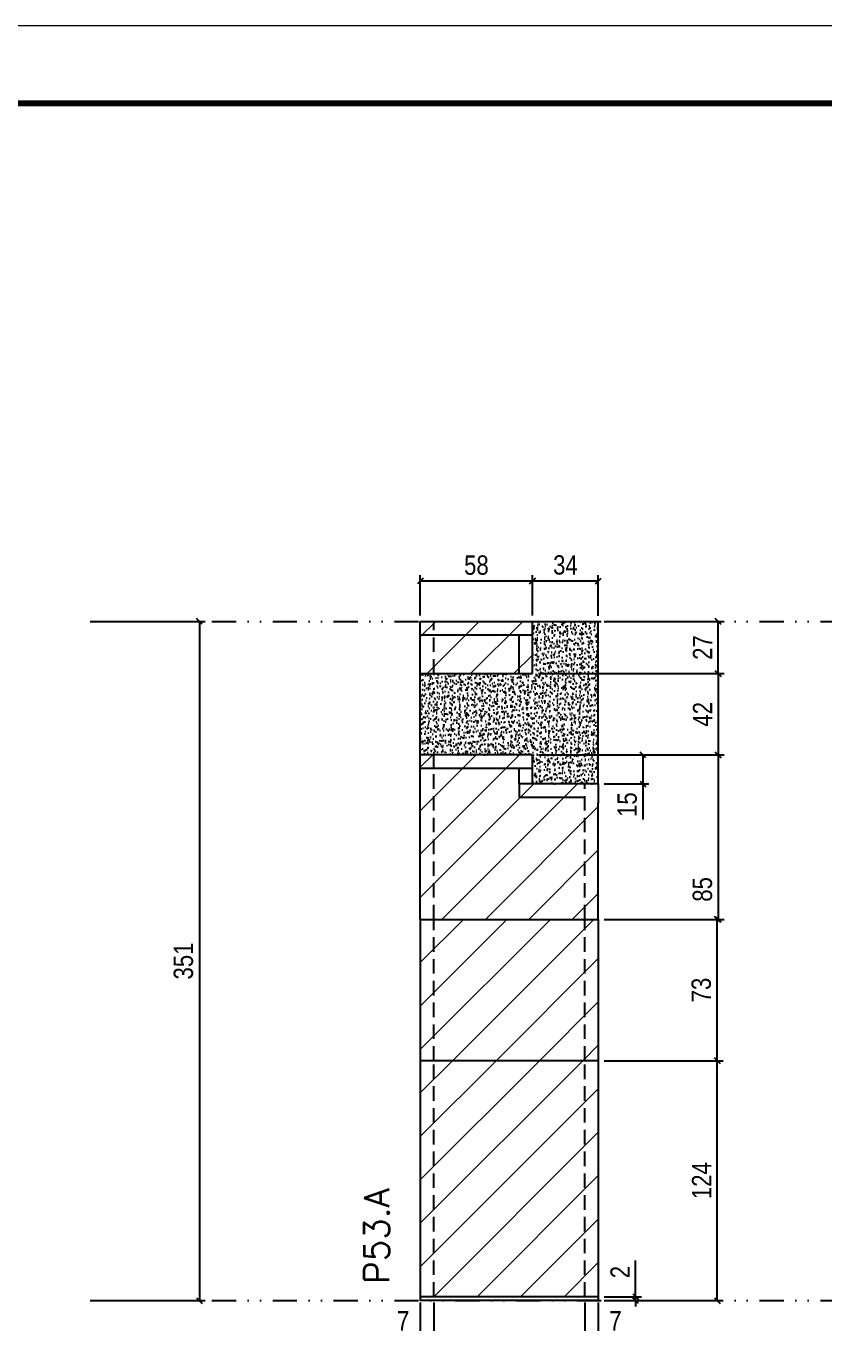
# Model space of a CAD drawing. Extents: x 28748 to 35002, y 14885 to 43501.
# Drawn here: x 32333 to 32746, y 33642 to 34312 of the extents above; entities that cross this region are included whole.
import ezdxf

# ---------------------------------------------------------------- set-up
doc = ezdxf.new("R2010")
doc.units = 0
for name, pattern in [('DASHED', [0.75, 0.5, -0.25]), ('DIVIDE2', [0.625, 0.25, -0.125, 0, -0.125, 0, -0.125]), ('HIDDEN', [0.375, 0.25, -0.125])]:
    doc.linetypes.add(name, pattern=pattern)
for name, color, linetype in [('COTA', 241, 'Continuous'), ('Nível', 160, 'Continuous'), ('Painéis', 200, 'Continuous'), ('Romaneio', 10, 'Continuous'), ('SARR_2.2x7', 40, 'Continuous'), ('Sarrafo de Pressão', 42, 'HIDDEN')]:
    doc.layers.add(name, color=color, linetype=linetype)
for name, color, linetype, lineweight in [('Folhas', 255, 'Continuous', 9), ('Hachura', 251, 'Continuous', 9), ('SARRAFO DE PRESSAO', 251, 'DASHED', 9), ('Texto Seção', 7, 'Continuous', 15)]:
    doc.layers.add(name, color=color, linetype=linetype, lineweight=lineweight)
doc.styles.add('COTA TECNICA', font='techl___.ttf', dxfattribs={"height": 10})
doc.styles.add('COTA TECNICA-50', font='techl___.ttf', dxfattribs={"height": 10})
doc.styles.add('REGUA-120', font='ROMANS.shx', dxfattribs={"height": 15})
doc.dimstyles.new('COTA PAINEL-50', dxfattribs={"dimtxt": 10, "dimasz": 3, "dimexe": 3, "dimexo": 3, "dimgap": 3, "dimtad": 1, "dimdec": 1, "dimzin": 12, "dimdsep": 46, "dimtxsty": 'COTA TECNICA-50', "dimblk1": 'OBLIQUE', "dimblk2": 'OBLIQUE', "dimsah": 1, "dimcen": 0.9, "dimclrd": 4, "dimclre": 4, "dimclrt": 240, "dimadec": 1, "dimazin": 3, "dimtfac": 1, "dimtdec": 1, "dimtmove": 0, "dimatfit": 3, "dimfxl": 1, "dimtolj": 1, "dimtzin": 12, "dimarcsym": 0})
doc.dimstyles.new('PAINEL', dxfattribs={"dimtxt": 10, "dimasz": 3, "dimexe": 3, "dimexo": 3, "dimgap": 3, "dimtad": 1, "dimdec": 1, "dimzin": 12, "dimdsep": 46, "dimtxsty": 'COTA TECNICA', "dimblk1": 'OBLIQUE', "dimblk2": 'OBLIQUE', "dimsah": 1, "dimcen": 0.9, "dimclrd": 4, "dimclre": 4, "dimclrt": 240, "dimadec": 1, "dimazin": 3, "dimtfac": 1, "dimtdec": 1, "dimtmove": 0, "dimatfit": 3, "dimfxl": 1, "dimtolj": 1, "dimtzin": 12, "dimarcsym": 0})
pattern_1 = [(45, (-97089.158, 8260.539), (-11.2253202, 11.2253202), [])]

# ---------------------------------------------------------------- blocks, each defined once
blk = doc.blocks.new('9999999999')
at = {"layer": 'Folhas'}
blk.add_lwpolyline([(98138.98, 34190.21), (99623.98, 34190.21), (99623.98, 35240.21), (98138.98, 35240.21)], close=True, dxfattribs=at)
at = {"layer": 'Folhas', "color": 30, "const_width": 3}
blk.add_lwpolyline([(98213.98, 34230.21), (99583.98, 34230.21), (99583.98, 35200.21), (98213.98, 35200.21)], close=True, dxfattribs=at)
blk = doc.blocks.new('_Oblique')
at = {"color": 0, "linetype": 'ByBlock', "lineweight": -2}
blk.add_line((-0.5, -0.5), (0.5, 0.5), dxfattribs=at)
blk = doc.blocks.new('*D2072')
at = {"layer": 'COTA', "color": 4, "linetype": 'ByBlock', "lineweight": -2, "transparency": 16777216}
for p, q in [((32369.5, 34004.43), (32425.92, 34004.43)), ((32422.92, 34004.43), (32422.92, 33653.43)), ((32369.5, 33653.43), (32425.92, 33653.43))]:
    blk.add_line(p, q, dxfattribs=at)
at = {"layer": 'Defpoints', "color": 0, "linetype": 'ByBlock', "transparency": 16777216}
for p in [(32366.5, 34004.43), (32366.5, 33653.43), (32422.92, 33653.43)]:
    blk.add_point(p, dxfattribs=at)
at = {"layer": 'COTA', "color": 4, "linetype": 'ByBlock', "lineweight": -2, "transparency": 16777216, "xscale": 3, "yscale": 3, "zscale": 3}
for p, rotation in [((32422.92, 34004.43), 90), ((32422.92, 33653.43), 270)]:
    blk.add_blockref('_Oblique', p, dxfattribs=dict(at, rotation=rotation))
at = {"layer": 'COTA', "color": 240, "linetype": 'ByBlock', "transparency": 16777216, "insert": (32414.7, 33828.93), "char_height": 10, "attachment_point": 5, "rotation": 90, "style": 'COTA TECNICA'}
blk.add_mtext('\\A1;351', dxfattribs=at)
blk = doc.blocks.new('*D1258')
at = {"layer": 'COTA', "color": 4, "lineweight": -2, "transparency": 16777216}
for p, q in [((32537.11, 33652.43), (32537.11, 33598.25)), ((32629.11, 33652.43), (32629.11, 33598.25)), ((32629.11, 33601.25), (32537.11, 33601.25))]:
    blk.add_line(p, q, dxfattribs=at)
at = {"layer": 'Defpoints', "color": 0, "transparency": 16777216}
for p in [(32537.11, 33655.43), (32629.11, 33655.43), (32537.11, 33601.25)]:
    blk.add_point(p, dxfattribs=at)
at = {"layer": 'COTA', "color": 4, "lineweight": -2, "transparency": 16777216, "xscale": 3, "yscale": 3, "zscale": 3, "rotation": 180}
blk.add_blockref('_Oblique', (32537.11, 33601.25), dxfattribs=at)
at = {"layer": 'COTA', "color": 4, "lineweight": -2, "transparency": 16777216, "xscale": 3, "yscale": 3, "zscale": 3}
blk.add_blockref('_Oblique', (32629.11, 33601.25), dxfattribs=at)
at = {"layer": 'COTA', "color": 240, "transparency": 16777216, "insert": (32583.11, 33609.34), "char_height": 10, "attachment_point": 5, "style": 'COTA TECNICA'}
blk.add_mtext('\\A1;92', dxfattribs=at)
blk = doc.blocks.new('*D1259')
at = {"layer": 'COTA', "color": 4, "lineweight": -2, "transparency": 16777216}
for p, q in [((32537.11, 33650.43), (32537.11, 33631.92)), ((32544.11, 33652.43), (32544.11, 33631.92)), ((32537.11, 33634.92), (32522.37, 33634.92)), ((32544.11, 33634.92), (32537.11, 33634.92))]:
    blk.add_line(p, q, dxfattribs=at)
at = {"layer": 'Defpoints', "color": 0, "transparency": 16777216}
for p in [(32537.11, 33653.43), (32544.11, 33655.43), (32537.11, 33634.92)]:
    blk.add_point(p, dxfattribs=at)
at = {"layer": 'COTA', "color": 4, "lineweight": -2, "transparency": 16777216, "xscale": 3, "yscale": 3, "zscale": 3, "rotation": 180}
blk.add_blockref('_Oblique', (32537.11, 33634.92), dxfattribs=at)
at = {"layer": 'COTA', "color": 4, "lineweight": -2, "transparency": 16777216, "xscale": 3, "yscale": 3, "zscale": 3}
blk.add_blockref('_Oblique', (32544.11, 33634.92), dxfattribs=at)
at = {"layer": 'COTA', "color": 240, "transparency": 16777216, "insert": (32528.24, 33642.99), "char_height": 10, "attachment_point": 5, "style": 'COTA TECNICA-50'}
blk.add_mtext('\\A1;7', dxfattribs=at)
blk = doc.blocks.new('*D1260')
at = {"layer": 'COTA', "color": 4, "lineweight": -2, "transparency": 16777216}
for p, q in [((32622.11, 33652.43), (32622.11, 33631.92)), ((32629.11, 33650.43), (32629.11, 33631.92)), ((32622.11, 33634.92), (32629.11, 33634.92)), ((32629.11, 33634.92), (32643.84, 33634.92))]:
    blk.add_line(p, q, dxfattribs=at)
at = {"layer": 'Defpoints', "color": 0, "transparency": 16777216}
for p in [(32622.11, 33655.43), (32629.11, 33653.43), (32629.11, 33634.92)]:
    blk.add_point(p, dxfattribs=at)
at = {"layer": 'COTA', "color": 4, "lineweight": -2, "transparency": 16777216, "xscale": 3, "yscale": 3, "zscale": 3, "rotation": 180}
blk.add_blockref('_Oblique', (32622.11, 33634.92), dxfattribs=at)
at = {"layer": 'COTA', "color": 4, "lineweight": -2, "transparency": 16777216, "xscale": 3, "yscale": 3, "zscale": 3}
blk.add_blockref('_Oblique', (32629.11, 33634.92), dxfattribs=at)
at = {"layer": 'COTA', "color": 240, "transparency": 16777216, "insert": (32637.97, 33642.99), "char_height": 10, "attachment_point": 5, "style": 'COTA TECNICA-50'}
blk.add_mtext('\\A1;7', dxfattribs=at)
blk = doc.blocks.new('*D1261')
at = {"layer": 'Defpoints', "color": 0, "linetype": 'ByBlock', "transparency": 16777216}
for p in [(32629.11, 33777.43), (32690.57, 33777.43), (32629.11, 33653.43)]:
    blk.add_point(p, dxfattribs=at)
at = {"layer": 'Romaneio', "color": 4, "linetype": 'ByBlock', "lineweight": -2, "transparency": 16777216}
for p, q in [((32632.11, 33777.43), (32693.57, 33777.43)), ((32690.57, 33653.43), (32690.57, 33777.43)), ((32632.11, 33653.43), (32693.57, 33653.43))]:
    blk.add_line(p, q, dxfattribs=at)
at = {"layer": 'Romaneio', "color": 4, "linetype": 'ByBlock', "lineweight": -2, "transparency": 16777216, "xscale": 3, "yscale": 3, "zscale": 3}
for p, rotation in [((32690.57, 33777.43), 90), ((32690.57, 33653.43), 270)]:
    blk.add_blockref('_Oblique', p, dxfattribs=dict(at, rotation=rotation))
at = {"layer": 'Romaneio', "color": 240, "linetype": 'ByBlock', "transparency": 16777216, "insert": (32682.49, 33715.43), "char_height": 10, "attachment_point": 5, "rotation": 90, "style": 'COTA TECNICA'}
blk.add_mtext('\\A1;124', dxfattribs=at)
blk = doc.blocks.new('*D1262')
at = {"layer": 'COTA', "color": 4, "lineweight": -2, "transparency": 16777216}
for p, q in [((32648.36, 33655.43), (32648.36, 33674.23)), ((32632.11, 33655.43), (32651.36, 33655.43)), ((32632.11, 33653.43), (32651.36, 33653.43)), ((32648.36, 33653.43), (32648.36, 33655.43)), ((32648.36, 33653.43), (32648.36, 33650.43))]:
    blk.add_line(p, q, dxfattribs=at)
at = {"layer": 'Defpoints', "color": 0, "transparency": 16777216}
for p in [(32629.11, 33655.43), (32629.11, 33653.43), (32648.36, 33653.43)]:
    blk.add_point(p, dxfattribs=at)
at = {"layer": 'COTA', "color": 4, "lineweight": -2, "transparency": 16777216, "xscale": 3, "yscale": 3, "zscale": 3}
for p, rotation in [((32648.36, 33655.43), 270), ((32648.36, 33653.43), 90)]:
    blk.add_blockref('_Oblique', p, dxfattribs=dict(at, rotation=rotation))
at = {"layer": 'COTA', "color": 240, "transparency": 16777216, "insert": (32640.36, 33668.17), "char_height": 10, "attachment_point": 5, "rotation": 90, "style": 'COTA TECNICA-50'}
blk.add_mtext('\\A1;2', dxfattribs=at)
blk = doc.blocks.new('*D2073')
at = {"layer": 'COTA', "color": 4, "linetype": 'ByBlock', "lineweight": -2, "transparency": 16777216}
for p, q in [((32632.11, 33850.43), (32693.57, 33850.43)), ((32690.57, 33777.43), (32690.57, 33850.43)), ((32632.11, 33777.43), (32693.57, 33777.43))]:
    blk.add_line(p, q, dxfattribs=at)
at = {"layer": 'Defpoints', "color": 0, "linetype": 'ByBlock', "transparency": 16777216}
for p in [(32629.11, 33850.43), (32690.57, 33850.43), (32629.11, 33777.43)]:
    blk.add_point(p, dxfattribs=at)
at = {"layer": 'COTA', "color": 4, "linetype": 'ByBlock', "lineweight": -2, "transparency": 16777216, "xscale": 3, "yscale": 3, "zscale": 3}
for p, rotation in [((32690.57, 33850.43), 90), ((32690.57, 33777.43), 270)]:
    blk.add_blockref('_Oblique', p, dxfattribs=dict(at, rotation=rotation))
at = {"layer": 'COTA', "color": 240, "linetype": 'ByBlock', "transparency": 16777216, "insert": (32682.35, 33813.93), "char_height": 10, "attachment_point": 5, "rotation": 90, "style": 'COTA TECNICA'}
blk.add_mtext('\\A1;73', dxfattribs=at)
blk = doc.blocks.new('*D1331')
at = {"layer": 'COTA', "color": 4, "lineweight": -2, "transparency": 16777216}
for p, q in [((32598.11, 33935.43), (32694.07, 33935.43)), ((32691.07, 33935.43), (32691.07, 33850.43)), ((32632.11, 33850.43), (32694.07, 33850.43))]:
    blk.add_line(p, q, dxfattribs=at)
at = {"layer": 'Defpoints', "color": 0, "transparency": 16777216}
for p in [(32595.11, 33935.43), (32629.11, 33850.43), (32691.07, 33850.43)]:
    blk.add_point(p, dxfattribs=at)
at = {"layer": 'COTA', "color": 4, "lineweight": -2, "transparency": 16777216, "xscale": 3, "yscale": 3, "zscale": 3}
for p, rotation in [((32691.07, 33935.43), 90), ((32691.07, 33850.43), 270)]:
    blk.add_blockref('_Oblique', p, dxfattribs=dict(at, rotation=rotation))
at = {"layer": 'COTA', "color": 240, "transparency": 16777216, "insert": (32682.94, 33865.93), "char_height": 10, "attachment_point": 5, "rotation": 90, "style": 'COTA TECNICA-50'}
blk.add_mtext('\\A1;85', dxfattribs=at)
blk = doc.blocks.new('*D2113')
at = {"layer": 'COTA', "color": 4, "lineweight": -2, "transparency": 16777216}
for p, q in [((32598.11, 33977.43), (32694.07, 33977.43)), ((32691.07, 33977.43), (32691.07, 33935.43)), ((32598.11, 33935.43), (32694.07, 33935.43))]:
    blk.add_line(p, q, dxfattribs=at)
at = {"layer": 'Defpoints', "color": 0, "transparency": 16777216}
for p in [(32595.11, 33977.43), (32595.11, 33935.43), (32691.07, 33935.43)]:
    blk.add_point(p, dxfattribs=at)
at = {"layer": 'COTA', "color": 4, "lineweight": -2, "transparency": 16777216, "xscale": 3, "yscale": 3, "zscale": 3}
for p, rotation in [((32691.07, 33977.43), 90), ((32691.07, 33935.43), 270)]:
    blk.add_blockref('_Oblique', p, dxfattribs=dict(at, rotation=rotation))
at = {"layer": 'COTA', "color": 240, "transparency": 16777216, "insert": (32682.99, 33956.43), "char_height": 10, "attachment_point": 5, "rotation": 90, "style": 'COTA TECNICA-50'}
blk.add_mtext('\\A1;42', dxfattribs=at)
blk = doc.blocks.new('*D2114')
at = {"layer": 'COTA', "color": 4, "lineweight": -2, "transparency": 16777216}
for p, q in [((32598.11, 33935.43), (32655.17, 33935.43)), ((32652.17, 33935.43), (32652.17, 33920.43)), ((32632.11, 33920.43), (32655.17, 33920.43)), ((32652.17, 33920.43), (32652.17, 33902.06))]:
    blk.add_line(p, q, dxfattribs=at)
at = {"layer": 'Defpoints', "color": 0, "transparency": 16777216}
for p in [(32595.11, 33935.43), (32629.11, 33920.43), (32652.17, 33920.43)]:
    blk.add_point(p, dxfattribs=at)
at = {"layer": 'COTA', "color": 4, "lineweight": -2, "transparency": 16777216, "xscale": 3, "yscale": 3, "zscale": 3}
for p, rotation in [((32652.17, 33935.43), 90), ((32652.17, 33920.43), 270)]:
    blk.add_blockref('_Oblique', p, dxfattribs=dict(at, rotation=rotation))
at = {"layer": 'COTA', "color": 240, "transparency": 16777216, "insert": (32644.06, 33909.74), "char_height": 10, "attachment_point": 5, "rotation": 90, "style": 'COTA TECNICA-50'}
blk.add_mtext('\\A1;15', dxfattribs=at)
blk = doc.blocks.new('*D1332')
at = {"layer": 'COTA', "color": 4, "lineweight": -2, "transparency": 16777216}
for p, q in [((32595.11, 34007.43), (32595.11, 34028.33)), ((32595.11, 34025.33), (32629.11, 34025.33)), ((32629.11, 34007.38), (32629.11, 34028.33))]:
    blk.add_line(p, q, dxfattribs=at)
at = {"layer": 'Defpoints', "color": 0, "transparency": 16777216}
for p in [(32629.11, 34025.33), (32595.11, 34004.43), (32629.11, 34004.38)]:
    blk.add_point(p, dxfattribs=at)
at = {"layer": 'COTA', "color": 4, "lineweight": -2, "transparency": 16777216, "xscale": 3, "yscale": 3, "zscale": 3, "rotation": 180}
blk.add_blockref('_Oblique', (32595.11, 34025.33), dxfattribs=at)
at = {"layer": 'COTA', "color": 4, "lineweight": -2, "transparency": 16777216, "xscale": 3, "yscale": 3, "zscale": 3}
blk.add_blockref('_Oblique', (32629.11, 34025.33), dxfattribs=at)
at = {"layer": 'COTA', "color": 240, "transparency": 16777216, "insert": (32612.11, 34033.55), "char_height": 10, "attachment_point": 5, "style": 'COTA TECNICA-50'}
blk.add_mtext('\\A1;34', dxfattribs=at)
blk = doc.blocks.new('*D2278')
at = {"layer": 'COTA', "color": 4, "lineweight": -2, "transparency": 16777216}
for p, q in [((32632.11, 34004.38), (32694.07, 34004.38)), ((32691.07, 33977.43), (32691.07, 34004.38)), ((32598.11, 33977.43), (32694.07, 33977.43))]:
    blk.add_line(p, q, dxfattribs=at)
at = {"layer": 'Defpoints', "color": 0, "transparency": 16777216}
for p in [(32629.11, 34004.38), (32691.07, 34004.38), (32595.11, 33977.43)]:
    blk.add_point(p, dxfattribs=at)
at = {"layer": 'COTA', "color": 4, "lineweight": -2, "transparency": 16777216, "xscale": 3, "yscale": 3, "zscale": 3}
for p, rotation in [((32691.07, 34004.38), 90), ((32691.07, 33977.43), 270)]:
    blk.add_blockref('_Oblique', p, dxfattribs=dict(at, rotation=rotation))
at = {"layer": 'COTA', "color": 240, "transparency": 16777216, "insert": (32682.99, 33990.9), "char_height": 10, "attachment_point": 5, "rotation": 90, "style": 'COTA TECNICA'}
blk.add_mtext('\\A1;27', dxfattribs=at)
blk = doc.blocks.new('*D2279')
at = {"layer": 'COTA', "color": 4, "lineweight": -2, "transparency": 16777216}
for p, q in [((32537.11, 34007.43), (32537.11, 34028.33)), ((32537.11, 34025.33), (32595.11, 34025.33)), ((32595.11, 34007.43), (32595.11, 34028.33))]:
    blk.add_line(p, q, dxfattribs=at)
at = {"layer": 'Defpoints', "color": 0, "transparency": 16777216}
for p in [(32595.11, 34025.33), (32537.11, 34004.43), (32595.11, 34004.43)]:
    blk.add_point(p, dxfattribs=at)
at = {"layer": 'COTA', "color": 4, "lineweight": -2, "transparency": 16777216, "xscale": 3, "yscale": 3, "zscale": 3, "rotation": 180}
blk.add_blockref('_Oblique', (32537.11, 34025.33), dxfattribs=at)
at = {"layer": 'COTA', "color": 4, "lineweight": -2, "transparency": 16777216, "xscale": 3, "yscale": 3, "zscale": 3}
blk.add_blockref('_Oblique', (32595.11, 34025.33), dxfattribs=at)
at = {"layer": 'COTA', "color": 240, "transparency": 16777216, "insert": (32566.11, 34033.46), "char_height": 10, "attachment_point": 5, "style": 'COTA TECNICA'}
blk.add_mtext('\\A1;58', dxfattribs=at)

msp = doc.modelspace()

# ---------------------------------------------------------------- hatches: boundary and pattern name
at = {"layer": 'COTA', "linetype": 'ByBlock'}
h = msp.add_hatch(dxfattribs=at)
h.set_pattern_fill('AR-CONC', color=256, scale=0.03)
h.paths.add_polyline_path([(32629.11, 34004.38), (32595.11, 34004.43), (32595.11, 33977.43), (32537.11, 33977.43), (32537.11, 33935.43), (32595.11, 33935.43), (32595.11, 33920.43), (32629.11, 33920.43)])
at = {"layer": 'Hachura'}
h = msp.add_hatch(dxfattribs=at)
h.set_pattern_fill('ANSI31', color=256, scale=5)
h.paths.add_polyline_path([(32595.11, 34004.43), (32537.11, 34004.43), (32537.11, 33977.43), (32595.11, 33977.43)])
h = msp.add_hatch(dxfattribs=at)
h.set_pattern_fill('ANSI31', color=256, scale=5)
h.paths.add_polyline_path([(32629.11, 33910.43), (32629.11, 33920.43), (32595.11, 33920.43), (32595.11, 33935.43), (32537.11, 33935.43), (32537.11, 33927.43), (32537.11, 33850.43), (32629.11, 33850.43)])
at = {"layer": 'Hachura', "linetype": 'ByBlock'}
h = msp.add_hatch(dxfattribs=at)
h.set_pattern_fill('ANSI31', color=256, scale=5)
h.set_pattern_definition(pattern_1)
h.paths.add_polyline_path([(32537.11, 33850.43), (32537.11, 33777.43), (32629.11, 33777.43), (32629.11, 33850.43)])
h = msp.add_hatch(dxfattribs=at)
h.set_pattern_fill('ANSI31', color=256, scale=5)
h.set_pattern_definition(pattern_1)
h.paths.add_polyline_path([(32629.11, 33777.43), (32537.11, 33777.43), (32537.11, 33655.43), (32629.11, 33655.43)])

# ---------------------------------------------------------------- linework, layer by layer
at = {"layer": 'COTA', "linetype": 'ByBlock'}
for p, q in [((32595.11, 34004.43), (32629.11, 34004.38)), ((32629.11, 33920.43), (32629.11, 34004.38)), ((32537.11, 33935.43), (32537.11, 33977.43))]:
    msp.add_line(p, q, dxfattribs=at)
at = {"layer": 'Nível', "color": 4, "linetype": 'DIVIDE2', "ltscale": 50}
for p, q in [((32366.5, 34004.43), (33376.84, 34004.43)), ((32366.5, 33653.43), (33376.84, 33653.43))]:
    msp.add_line(p, q, dxfattribs=at)
at = {"layer": 'Painéis'}
for p, q in [((32537.11, 33977.43), (32537.11, 34004.43)), ((32537.11, 34004.43), (32595.11, 34004.43)), ((32595.11, 33977.43), (32595.11, 34004.43)), ((32537.11, 33977.43), (32595.11, 33977.43)), ((32595.11, 33935.43), (32537.11, 33935.43)), ((32537.11, 33927.43), (32537.11, 33935.43)), ((32595.11, 33920.43), (32595.11, 33935.43)), ((32537.11, 33850.43), (32537.11, 33927.43)), ((32629.11, 33920.43), (32595.11, 33920.43)), ((32629.11, 33920.43), (32629.11, 33910.43)), ((32629.11, 33850.43), (32629.11, 33910.43))]:
    msp.add_line(p, q, dxfattribs=at)
at = {"layer": 'Painéis', "linetype": 'ByBlock'}
for p, q in [((32537.11, 33850.43), (32537.11, 33653.43)), ((32537.11, 33850.43), (32629.11, 33850.43)), ((32629.11, 33850.43), (32629.11, 33653.43)), ((32629.11, 33777.43), (32537.11, 33777.43)), ((32629.11, 33777.43), (32537.11, 33777.43)), ((32629.11, 33655.43), (32537.11, 33655.43)), ((32629.11, 33653.43), (32537.11, 33653.43))]:
    msp.add_line(p, q, dxfattribs=at)
at = {"layer": 'SARR_2.2x7'}
for p, q in [((32537.11, 33997.43), (32595.11, 33997.43)), ((32588.11, 33977.43), (32588.11, 33997.43)), ((32595.11, 33928.43), (32537.11, 33928.43)), ((32588.11, 33920.43), (32588.11, 33928.43)), ((32595.11, 33920.43), (32588.11, 33920.43)), ((32588.11, 33920.43), (32588.11, 33913.43)), ((32622.11, 33913.43), (32588.11, 33913.43))]:
    msp.add_line(p, q, dxfattribs=at)
at = {"layer": 'Sarrafo de Pressão', "ltscale": 30}
for p, q in [((32544.11, 33977.43), (32544.11, 34004.43)), ((32544.11, 33850.43), (32544.11, 33935.43)), ((32622.11, 33850.43), (32622.11, 33920.43)), ((32544.11, 33777.43), (32544.11, 33850.43)), ((32622.11, 33777.43), (32622.11, 33850.43)), ((32544.11, 33655.43), (32544.11, 33777.43)), ((32622.11, 33655.43), (32622.11, 33777.43))]:
    msp.add_line(p, q, dxfattribs=at)

# ---------------------------------------------------------------- block references
at = {"layer": 'SARRAFO DE PRESSAO', "color": 6, "linetype": 'ByBlock'}
msp.add_blockref('9999999999', (-66220.64, -928.06), dxfattribs=at)

# ---------------------------------------------------------------- texts
at = {"layer": 'Texto Seção', "style": 'REGUA-120'}
msp.add_text('P53.A', height=13, rotation=90, dxfattribs=at).set_placement((32521.04, 33662.06))

# ---------------------------------------------------------------- dimensions: what is measured, and where the dimension line sits
at = {"layer": 'COTA'}
for base, p1, p2, dimstyle, picture, middle in [((32595.11, 34025.33), (32537.11, 34004.43), (32595.11, 34004.43), 'PAINEL', '*D2279', (32566.11, 34033.46)), ((32629.11, 34025.33), (32595.11, 34004.43), (32629.11, 34004.38), 'COTA PAINEL-50', '*D1332', (32612.11, 34033.55)), ((32629.11, 33634.92), (32622.11, 33655.43), (32629.11, 33653.43), 'COTA PAINEL-50', '*D1260', (32637.97, 33642.99))]:
    dim = msp.add_linear_dim(base=base, p1=p1, p2=p2, dimstyle=dimstyle, dxfattribs=at)
    dim.commit()
    dim.dimension.update_dxf_attribs({"geometry": picture, "text_midpoint": middle})
at = {"layer": 'COTA', "linetype": 'ByBlock'}
for base, p1, p2, picture, middle in [((32422.92, 33653.43), (32366.5, 34004.43), (32366.5, 33653.43), '*D2072', (32414.7, 33828.93)), ((32690.57, 33850.43), (32629.11, 33777.43), (32629.11, 33850.43), '*D2073', (32682.35, 33813.93))]:
    dim = msp.add_linear_dim(base=base, p1=p1, p2=p2, angle=90, dimstyle='PAINEL', dxfattribs=at)
    dim.commit()
    dim.dimension.update_dxf_attribs({"geometry": picture, "text_midpoint": middle})
at = {"layer": 'COTA'}
for base, p1, p2, angle, dimstyle, picture, middle in [((32691.0676, 34004.3784), (32595.105, 33977.4266), (32629.105, 34004.3784), 90, 'PAINEL', '*D2278', (32682.9945, 33990.9025)), ((32691.07, 33935.43), (32595.11, 33977.43), (32595.11, 33935.43), 90, 'COTA PAINEL-50', '*D2113', (32682.99, 33956.43)), ((32652.17, 33920.43), (32595.11, 33935.43), (32629.11, 33920.43), 90, 'COTA PAINEL-50', '*D2114', (32644.06, 33909.74)), ((32537.11, 33634.92), (32544.11, 33655.43), (32537.11, 33653.43), 180, 'COTA PAINEL-50', '*D1259', (32528.24, 33642.99))]:
    dim = msp.add_linear_dim(base=base, p1=p1, p2=p2, angle=angle, dimstyle=dimstyle, dxfattribs=at)
    dim.commit()
    dim.dimension.update_dxf_attribs({"geometry": picture, "text_midpoint": middle})
for base, p1, p2, picture, middle in [((32691.07, 33850.43), (32595.11, 33935.43), (32629.11, 33850.43), '*D1331', (32691.07, 33865.93)), ((32648.36, 33653.43), (32629.11, 33655.43), (32629.11, 33653.43), '*D1262', (32648.36, 33668.17))]:
    dim = msp.add_linear_dim(base=base, p1=p1, p2=p2, angle=90, dimstyle='COTA PAINEL-50', dxfattribs=at)
    dim.commit()
    dim.dimension.update_dxf_attribs({"geometry": picture, "text_midpoint": middle, "dimtype": 160})
dim = msp.add_linear_dim(base=(32537.11, 33601.25), p1=(32629.11, 33655.43), p2=(32537.11, 33655.43), angle=180, dimstyle='PAINEL', override={"dimarcsym": 2}, dxfattribs=at)
dim.commit()
dim.dimension.update_dxf_attribs({"geometry": '*D1258', "text_midpoint": (32583.11, 33609.34)})
at = {"layer": 'Romaneio', "linetype": 'ByBlock'}
dim = msp.add_aligned_dim(p1=(32629.11, 33653.43), p2=(32629.11, 33777.43), distance=-61.46, dimstyle='PAINEL', dxfattribs=at)
dim.commit()
dim.dimension.update_dxf_attribs({"geometry": '*D1261', "text_midpoint": (32682.49, 33715.43)})

doc.saveas('drawing.dxf')
